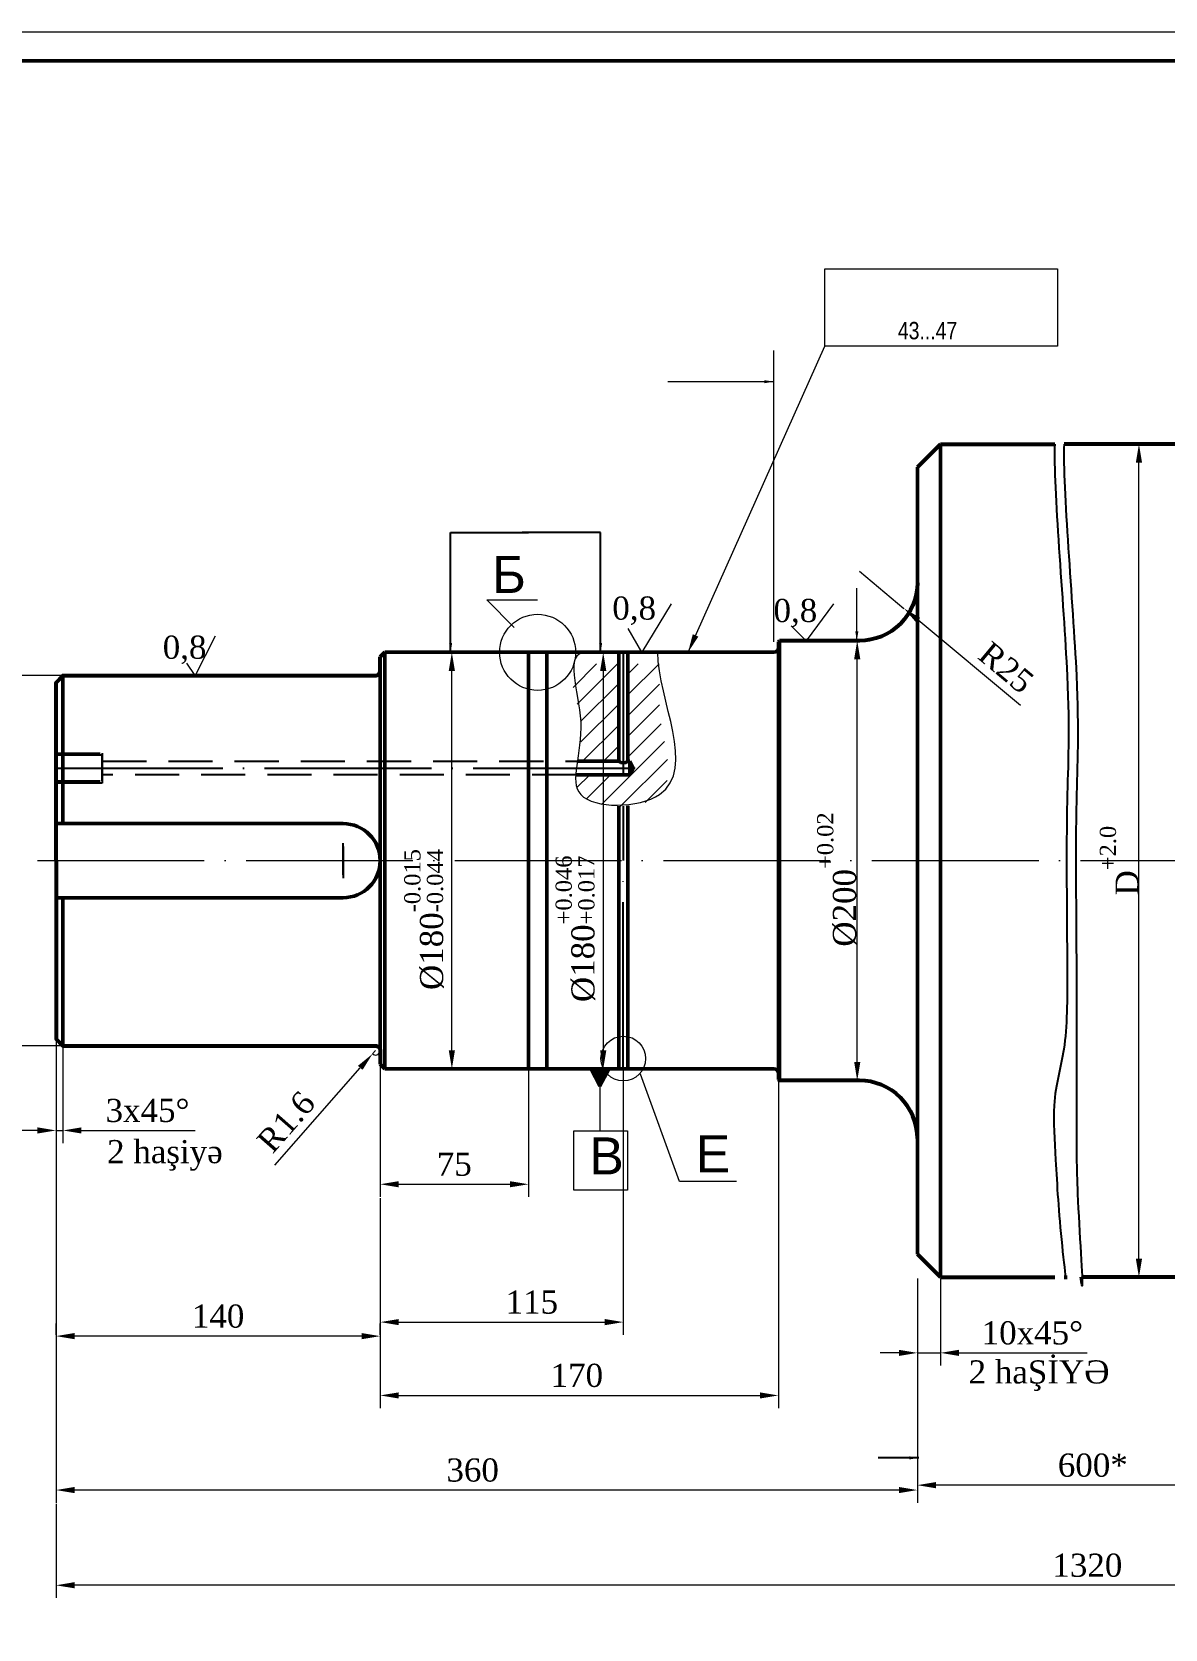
# Model space of a CAD drawing. Header units: millimetres. Extents: x -954 to 34898, y -2134 to 12006.
# Drawn here: x 23842 to 24331, y 4800 to 5490 of the extents above; entities that cross this region are included whole.
import ezdxf

# ---------------------------------------------------------------- set-up
doc = ezdxf.new("R2010")
doc.units = ezdxf.units.MM
doc.header["$LTSCALE"] = 3
for name, pattern in [('ACAD_ISO04W100', [30, 24, -3, 0, -3]), ('ACAD_ISO05W100', [33, 24, -3, 0, -3, 0, -3]), ('DASHED2', [9.525, 6.35, -3.175])]:
    doc.linetypes.add(name, pattern=pattern)
for name, color, linetype, lineweight in [('êîíòóðíàÿ', 7, 'Continuous', 53), ('îñåâûå', 101, 'ACAD_ISO04W100', 20), ('контурная', 7, 'Continuous', 50), ('невидимые', 7, 'DASHED2', 25), ('осевые', 1, 'ACAD_ISO04W100', 25), ('размеры', 80, 'ACAD_ISO05W100', 25), ('тонкая', 7, 'Continuous', 20), ('тонкий', 7, 'Continuous', 20)]:
    doc.layers.add(name, color=color, linetype=linetype, lineweight=lineweight)
doc.styles.add('s2.5v4', font='times.ttf', dxfattribs={"height": 10})
doc.styles.add('s3v2.5', font='arial.ttf', dxfattribs={"width": 0.8, "height": 7.5})
doc.styles.add('s4v4', font='arial.ttf', dxfattribs={"height": 16})
doc.dimstyles.new('s2.5v4', dxfattribs={"dimtxt": 10, "dimasz": 8, "dimexe": 5.5, "dimexo": 0.5, "dimgap": 3.5, "dimtad": 1, "dimdec": 0, "dimtxsty": 's2.5v4', "dimcen": 2.5, "dimclrd": 256, "dimclre": 1, "dimclrt": 256, "dimadec": 0, "dimazin": 0, "dimtfac": 1, "dimtdec": 0, "dimtmove": 0, "dimatfit": 3, "dimfxl": 1, "dimlwd": -1, "dimlwe": -1, "dimarcsym": 0})
doc.dimstyles.new('s3v2.5', dxfattribs={"dimtxt": 7.5, "dimasz": 4, "dimexe": 1.25, "dimexo": 0.625, "dimtad": 1, "dimtxsty": 's3v2.5', "dimcen": 1.5, "dimclrd": 6, "dimclre": 256, "dimclrt": 1, "dimadec": 0, "dimazin": 0, "dimtfac": 1, "dimtmove": 0, "dimatfit": 3, "dimfxl": 1, "dimlwd": -1, "dimlwe": -1, "dimarcsym": 0})

# ---------------------------------------------------------------- blocks, each defined once
blk = doc.blocks.new('*D1332')
at = {"layer": 'Defpoints', "color": 0, "transparency": 16777216}
for p in [(24224.17, 4952.24), (24370.97, 4952.24), (24224.17, 4862.42)]:
    blk.add_point(p, dxfattribs=at)
at = {"layer": 'тонкая', "color": 1, "transparency": 16777216}
for p, q in [((24224.17, 4951.74), (24224.17, 4856.92)), ((24370.97, 4951.74), (24370.97, 4856.92))]:
    blk.add_line(p, q, dxfattribs=at)
at = {"layer": 'тонкая', "transparency": 16777216}
blk.add_line((24362.97, 4862.42), (24232.17, 4862.42), dxfattribs=at)
for points in [[(24232.17, 4863.75), (24232.17, 4861.09), (24224.17, 4862.42)], [(24362.97, 4863.75), (24362.97, 4861.09), (24370.97, 4862.42)]]:
    blk.add_solid(points, dxfattribs=at)
at = {"layer": 'тонкая', "transparency": 16777216, "insert": (24299.93, 4871.01), "char_height": 10, "attachment_point": 5, "style": 's2.5v4'}
blk.add_mtext('600*', dxfattribs=at)
blk = doc.blocks.new('*D1344')
at = {"layer": 'Defpoints', "color": 0, "transparency": 16777216}
for p in [(23852.17, 5055.24), (24224.17, 4924.84), (23852.17, 4860.31)]:
    blk.add_point(p, dxfattribs=at)
at = {"layer": 'тонкий', "color": 1, "transparency": 16777216}
for p, q in [((23852.17, 5054.74), (23852.17, 4854.81)), ((24224.17, 4924.34), (24224.17, 4854.81))]:
    blk.add_line(p, q, dxfattribs=at)
at = {"layer": 'тонкий', "transparency": 16777216}
blk.add_line((24216.17, 4860.31), (23860.17, 4860.31), dxfattribs=at)
for points in [[(23860.17, 4861.65), (23860.17, 4858.98), (23852.17, 4860.31)], [(24216.17, 4861.65), (24216.17, 4858.98), (24224.17, 4860.31)]]:
    blk.add_solid(points, dxfattribs=at)
at = {"layer": 'тонкий', "transparency": 16777216, "insert": (24032.11, 4868.9), "char_height": 10, "attachment_point": 5, "style": 's2.5v4'}
blk.add_mtext('360', dxfattribs=at)
blk = doc.blocks.new('*D1333')
at = {"layer": 'Defpoints', "color": 0, "transparency": 16777216}
for p in [(24199.17, 5257.24), (24218.37, 5241.24)]:
    blk.add_point(p, dxfattribs=at)
at = {"layer": 'тонкая', "transparency": 16777216}
for p, q in [((24199.17, 5257.24), (24218.37, 5241.24)), ((24268.67, 5199.33), (24224.52, 5236.11))]:
    blk.add_line(p, q, dxfattribs=at)
blk.add_solid([(24225.37, 5237.14), (24223.67, 5235.09), (24218.37, 5241.24)], dxfattribs=at)
at = {"layer": 'тонкая', "transparency": 16777216, "insert": (24262.49, 5215.65), "char_height": 10, "attachment_point": 5, "rotation": 320.19634, "style": 's2.5v4'}
blk.add_mtext('R25', dxfattribs=at)
blk = doc.blocks.new('*D1345')
at = {"layer": 'Defpoints', "color": 0, "transparency": 16777216}
for p in [(23832.5, 5212.24), (23855.17, 5212.24), (23861.17, 5052.24)]:
    blk.add_point(p, dxfattribs=at)
at = {"layer": 'тонкая', "color": 1, "transparency": 16777216}
for p, q in [((23854.67, 5212.24), (23827, 5212.24)), ((23860.67, 5052.24), (23827, 5052.24))]:
    blk.add_line(p, q, dxfattribs=at)
at = {"layer": 'тонкая', "transparency": 16777216}
blk.add_line((23832.5, 5060.24), (23832.5, 5204.24), dxfattribs=at)
for points in [[(23831.17, 5204.24), (23833.83, 5204.24), (23832.5, 5212.24)], [(23831.17, 5060.24), (23833.83, 5060.24), (23832.5, 5052.24)]]:
    blk.add_solid(points, dxfattribs=at)
at = {"layer": 'тонкая', "transparency": 16777216, "insert": (23820.54, 5127.4), "char_height": 10, "attachment_point": 5, "rotation": 90, "style": 's2.5v4'}
blk.add_mtext('%%C160{\\H0.7x;\\S+0.04^ +0.015;}', dxfattribs=at)
blk = doc.blocks.new('*D1350')
at = {"layer": 'Defpoints', "color": 0, "transparency": 16777216}
for p in [(23855.17, 5052.24), (23852.17, 5036.19), (23855.17, 5015.67)]:
    blk.add_point(p, dxfattribs=at)
at = {"layer": 'тонкая', "color": 1, "transparency": 16777216}
for p, q in [((23855.17, 5051.74), (23855.17, 5010.17)), ((23852.17, 5035.69), (23852.17, 5010.17))]:
    blk.add_line(p, q, dxfattribs=at)
at = {"layer": 'тонкая', "transparency": 16777216}
for p, q in [((23844.17, 5015.67), (23836.17, 5015.67)), ((23852.17, 5015.67), (23855.17, 5015.67)), ((23863.17, 5015.67), (23912.24, 5015.67))]:
    blk.add_line(p, q, dxfattribs=at)
for points in [[(23844.17, 5017), (23844.17, 5014.34), (23852.17, 5015.67)], [(23863.17, 5017), (23863.17, 5014.34), (23855.17, 5015.67)]]:
    blk.add_solid(points, dxfattribs=at)
at = {"layer": 'тонкая', "transparency": 16777216, "insert": (23891.7, 5024.26), "char_height": 10, "attachment_point": 5, "style": 's2.5v4'}
blk.add_mtext('3x45%%D', dxfattribs=at)
blk = doc.blocks.new('*D1351')
at = {"layer": 'Defpoints', "color": 0, "transparency": 16777216}
for p in [(23988.85, 5048.74), (23990.17, 5050.24)]:
    blk.add_point(p, dxfattribs=at)
at = {"layer": 'тонкая', "transparency": 16777216}
for p, q in [((23990.17, 5050.24), (23988.85, 5048.74)), ((23946.67, 5000.71), (23983.57, 5042.73))]:
    blk.add_line(p, q, dxfattribs=at)
at = {"layer": 'тонкая', "color": 1, "transparency": 16777216}
blk.add_arc((23990.17, 5050.24), 2, 228.70862, 345.67606, dxfattribs=at)
at = {"layer": 'тонкая', "transparency": 16777216}
blk.add_solid([(23982.57, 5043.61), (23984.57, 5041.85), (23988.85, 5048.74)], dxfattribs=at)
at = {"layer": 'тонкая', "transparency": 16777216, "insert": (23951.58, 5019.34), "char_height": 10, "attachment_point": 5, "rotation": 48.70862, "style": 's2.5v4'}
blk.add_mtext('R1.6', dxfattribs=at)
blk = doc.blocks.new('*D1352')
at = {"layer": 'Defpoints', "color": 0, "transparency": 16777216}
for p in [(23992.17, 5044.25), (24056.17, 5042.25), (24056.17, 4992.43)]:
    blk.add_point(p, dxfattribs=at)
at = {"layer": 'тонкая', "color": 1, "transparency": 16777216}
for p, q in [((23992.17, 5043.75), (23992.17, 4986.93)), ((24056.17, 5041.75), (24056.17, 4986.93))]:
    blk.add_line(p, q, dxfattribs=at)
at = {"layer": 'тонкая', "transparency": 16777216}
blk.add_line((24000.17, 4992.43), (24048.17, 4992.43), dxfattribs=at)
for points in [[(24000.17, 4993.76), (24000.17, 4991.1), (23992.17, 4992.43)], [(24048.17, 4993.76), (24048.17, 4991.1), (24056.17, 4992.43)]]:
    blk.add_solid(points, dxfattribs=at)
at = {"layer": 'тонкая', "transparency": 16777216, "insert": (24024.17, 5001.03), "char_height": 10, "attachment_point": 5, "style": 's2.5v4'}
blk.add_mtext('75', dxfattribs=at)
blk = doc.blocks.new('*D1353')
at = {"layer": 'Defpoints', "color": 0, "transparency": 16777216}
for p in [(24097.17, 5042.25), (23992.17, 4986.93), (24097.17, 4932.87)]:
    blk.add_point(p, dxfattribs=at)
at = {"layer": 'тонкая', "color": 1, "transparency": 16777216}
for p, q in [((24097.17, 5041.75), (24097.17, 4927.37)), ((23992.17, 4986.43), (23992.17, 4927.37))]:
    blk.add_line(p, q, dxfattribs=at)
at = {"layer": 'тонкая', "transparency": 16777216}
blk.add_line((24000.17, 4932.87), (24089.17, 4932.87), dxfattribs=at)
for points in [[(24000.17, 4934.2), (24000.17, 4931.54), (23992.17, 4932.87)], [(24089.17, 4934.2), (24089.17, 4931.54), (24097.17, 4932.87)]]:
    blk.add_solid(points, dxfattribs=at)
at = {"layer": 'тонкая', "transparency": 16777216, "insert": (24057.67, 4941.46), "char_height": 10, "attachment_point": 5, "style": 's2.5v4'}
blk.add_mtext('115', dxfattribs=at)
blk = doc.blocks.new('*D1334')
at = {"layer": 'Defpoints', "color": 0, "transparency": 16777216}
for p in [(24164.17, 5037.74), (23992.17, 4953.93), (24164.17, 4901.19)]:
    blk.add_point(p, dxfattribs=at)
at = {"layer": 'тонкая', "color": 1, "transparency": 16777216}
for p, q in [((24164.17, 5037.24), (24164.17, 4895.69)), ((23992.17, 4953.43), (23992.17, 4895.69))]:
    blk.add_line(p, q, dxfattribs=at)
at = {"layer": 'тонкая', "transparency": 16777216}
blk.add_line((24000.17, 4901.19), (24156.17, 4901.19), dxfattribs=at)
for points in [[(24000.17, 4902.52), (24000.17, 4899.86), (23992.17, 4901.19)], [(24156.17, 4902.52), (24156.17, 4899.86), (24164.17, 4901.19)]]:
    blk.add_solid(points, dxfattribs=at)
at = {"layer": 'тонкая', "transparency": 16777216, "insert": (24077.1, 4909.79), "char_height": 10, "attachment_point": 5, "style": 's2.5v4'}
blk.add_mtext('170', dxfattribs=at)
blk = doc.blocks.new('*D1335')
at = {"layer": 'Defpoints', "color": 0, "transparency": 16777216}
for p in [(23852.17, 4926.81), (23852.17, 4926.81), (23992.17, 4926.81)]:
    blk.add_point(p, dxfattribs=at)
at = {"layer": 'тонкая', "color": 1, "transparency": 16777216}
for p, q in [((23852.17, 4927.31), (23852.17, 4932.31)), ((23992.17, 4927.31), (23992.17, 4932.31))]:
    blk.add_line(p, q, dxfattribs=at)
at = {"layer": 'тонкая', "transparency": 16777216}
blk.add_line((23984.17, 4926.81), (23860.17, 4926.81), dxfattribs=at)
for points in [[(23860.17, 4928.15), (23860.17, 4925.48), (23852.17, 4926.81)], [(23984.17, 4928.15), (23984.17, 4925.48), (23992.17, 4926.81)]]:
    blk.add_solid(points, dxfattribs=at)
at = {"layer": 'тонкая', "transparency": 16777216, "insert": (23922.17, 4935.4), "char_height": 10, "attachment_point": 5, "style": 's2.5v4'}
blk.add_mtext('140', dxfattribs=at)
blk = doc.blocks.new('*D1354')
at = {"layer": 'Defpoints', "color": 0, "transparency": 16777216}
for p in [(24089.79, 5222.24), (24088.2, 5042.25), (24088.5, 5042.25)]:
    blk.add_point(p, dxfattribs=at)
at = {"layer": 'тонкая', "color": 1, "transparency": 16777216}
for p, q in [((24089.29, 5222.24), (24083, 5222.24)), ((24088.7, 5042.25), (24094, 5042.25))]:
    blk.add_line(p, q, dxfattribs=at)
at = {"layer": 'тонкая', "transparency": 16777216}
blk.add_line((24088.5, 5214.24), (24088.5, 5050.25), dxfattribs=at)
for points in [[(24087.16, 5214.24), (24089.83, 5214.24), (24088.5, 5222.24)], [(24087.16, 5050.25), (24089.83, 5050.25), (24088.5, 5042.25)]]:
    blk.add_solid(points, dxfattribs=at)
at = {"layer": 'тонкая', "transparency": 16777216, "insert": (24076.53, 5102.79), "char_height": 10, "attachment_point": 5, "rotation": 90, "style": 's2.5v4'}
blk.add_mtext('%%C180{\\H0.7x;\\S+0.046^ +0.017;}', dxfattribs=at)
blk = doc.blocks.new('*D1355')
at = {"layer": 'Defpoints', "color": 0, "transparency": 16777216}
for p in [(24181.92, 5227.24), (24198.19, 5227.24), (24181.92, 5037.24)]:
    blk.add_point(p, dxfattribs=at)
at = {"layer": 'тонкая', "color": 1, "transparency": 16777216}
for p, q in [((24182.42, 5227.24), (24203.69, 5227.24)), ((24182.42, 5037.24), (24203.69, 5037.24))]:
    blk.add_line(p, q, dxfattribs=at)
at = {"layer": 'тонкая', "transparency": 16777216}
blk.add_line((24198.19, 5045.24), (24198.19, 5219.24), dxfattribs=at)
for points in [[(24196.86, 5219.24), (24199.53, 5219.24), (24198.19, 5227.24)], [(24196.86, 5045.24), (24199.53, 5045.24), (24198.19, 5037.24)]]:
    blk.add_solid(points, dxfattribs=at)
at = {"layer": 'тонкая', "transparency": 16777216, "insert": (24189.48, 5124.08), "char_height": 10, "attachment_point": 5, "rotation": 90, "style": 's2.5v4'}
blk.add_mtext('%%C200{\\H0.7x;\\S+0.02^ ;}', dxfattribs=at)
blk = doc.blocks.new('*D1356')
at = {"layer": 'Defpoints', "color": 0, "transparency": 16777216}
for p in [(24023, 5222.24), (24023.12, 5222.24), (24023, 5042.25)]:
    blk.add_point(p, dxfattribs=at)
at = {"layer": 'тонкая', "color": 1, "transparency": 16777216}
for p, q in [((24023.5, 5222.24), (24028.62, 5222.24)), ((24023.5, 5042.25), (24028.62, 5042.25))]:
    blk.add_line(p, q, dxfattribs=at)
at = {"layer": 'тонкая', "transparency": 16777216}
blk.add_line((24023.12, 5050.25), (24023.12, 5214.24), dxfattribs=at)
for points in [[(24021.79, 5214.24), (24024.45, 5214.24), (24023.12, 5222.24)], [(24021.79, 5050.25), (24024.45, 5050.25), (24023.12, 5042.25)]]:
    blk.add_solid(points, dxfattribs=at)
at = {"layer": 'тонкая', "transparency": 16777216, "insert": (24011.16, 5106.79), "char_height": 10, "attachment_point": 5, "rotation": 90, "style": 's2.5v4'}
blk.add_mtext('%%C180{\\H0.7x;\\S-0.015^ -0.044;}', dxfattribs=at)
blk = doc.blocks.new('*D1358')
at = {"layer": 'Defpoints', "color": 0, "transparency": 16777216}
for p in [(24306.29, 5312.24), (24319.86, 5312.24), (24306.29, 4952.24)]:
    blk.add_point(p, dxfattribs=at)
at = {"layer": 'тонкая', "color": 1, "transparency": 16777216}
for p, q in [((24306.79, 5312.24), (24325.36, 5312.24)), ((24306.79, 4952.24), (24325.36, 4952.24))]:
    blk.add_line(p, q, dxfattribs=at)
at = {"layer": 'тонкая', "transparency": 16777216}
blk.add_line((24319.86, 4960.24), (24319.86, 5304.24), dxfattribs=at)
for points in [[(24318.52, 5304.24), (24321.19, 5304.24), (24319.86, 5312.24)], [(24318.52, 4960.24), (24321.19, 4960.24), (24319.86, 4952.24)]]:
    blk.add_solid(points, dxfattribs=at)
at = {"layer": 'тонкая', "transparency": 16777216, "insert": (24311.36, 5132.24), "char_height": 10, "attachment_point": 5, "rotation": 90, "style": 's2.5v4'}
blk.add_mtext('D{\\H0.7x;\\S+2.0^ ;}', dxfattribs=at)
blk = doc.blocks.new('*D1341')
at = {"layer": 'Defpoints', "color": 0, "transparency": 16777216}
for p in [(24742.97, 4861.27), (23852.17, 4854.81), (23852.17, 4819.18)]:
    blk.add_point(p, dxfattribs=at)
at = {"layer": 'тонкая', "color": 1, "transparency": 16777216}
for p, q in [((24742.97, 4860.77), (24742.97, 4813.68)), ((23852.17, 4854.31), (23852.17, 4813.68))]:
    blk.add_line(p, q, dxfattribs=at)
at = {"layer": 'тонкая', "transparency": 16777216}
blk.add_line((24734.97, 4819.18), (23860.17, 4819.18), dxfattribs=at)
for points in [[(23860.17, 4820.52), (23860.17, 4817.85), (23852.17, 4819.18)], [(24734.97, 4820.52), (24734.97, 4817.85), (24742.97, 4819.18)]]:
    blk.add_solid(points, dxfattribs=at)
at = {"layer": 'тонкая', "transparency": 16777216, "insert": (24297.57, 4827.77), "char_height": 10, "attachment_point": 5, "style": 's2.5v4'}
blk.add_mtext('1320', dxfattribs=at)
blk = doc.blocks.new('*D1380')
at = {"layer": 'Defpoints', "color": 0, "transparency": 16777216}
for p in [(24234.17, 4952.24), (24224.17, 4936.15), (24234.17, 4919.58)]:
    blk.add_point(p, dxfattribs=at)
at = {"layer": 'тонкая', "color": 1, "transparency": 16777216}
for p, q in [((24234.17, 4951.74), (24234.17, 4914.08)), ((24224.17, 4935.65), (24224.17, 4914.08))]:
    blk.add_line(p, q, dxfattribs=at)
at = {"layer": 'тонкая', "transparency": 16777216}
for p, q in [((24216.17, 4919.58), (24208.17, 4919.58)), ((24224.17, 4919.58), (24234.17, 4919.58)), ((24242.17, 4919.58), (24297.49, 4919.58))]:
    blk.add_line(p, q, dxfattribs=at)
for points in [[(24216.17, 4920.91), (24216.17, 4918.24), (24224.17, 4919.58)], [(24242.17, 4920.91), (24242.17, 4918.24), (24234.17, 4919.58)]]:
    blk.add_solid(points, dxfattribs=at)
at = {"layer": 'тонкая', "transparency": 16777216, "insert": (24273.83, 4928.16), "char_height": 10, "attachment_point": 5, "style": 's2.5v4'}
blk.add_mtext('10x45%%D', dxfattribs=at)

msp = doc.modelspace()

# ---------------------------------------------------------------- hatches: boundary and pattern name
at = {"layer": 'контурная'}
h = msp.add_hatch(color=256, dxfattribs=at)
h.paths.add_polyline_path([(24091.079, 5042.248), (24087.079, 5042.248), (24087.079, 5034.748)])
h.paths.add_polyline_path([(24087.079, 5042.248), (24083.079, 5042.248), (24087.079, 5034.748)])
at = {"layer": 'тонкая'}
h = msp.add_hatch(dxfattribs=at)
h.set_pattern_fill('ANSI31', color=256, scale=2, style=0)
h.set_pattern_definition([(45, (18449.1446, 5175.4394), (-4.490128, 4.490128), [])])
edge = h.paths.add_edge_path()
edge.add_line((24095.167, 5217.24), (24078.762, 5217.24))
edge.add_spline(control_points=[(24078.762, 5217.24), (24070.415, 5217.24), (24081.281, 5196.123), (24078.535, 5180.141), (24077.682, 5175.24)], knot_values=[0, 0, 0, 0, 25.0419203, 38.9307486, 38.9307486, 38.9307486, 38.9307486], degree=3, periodic=0)
edge.add_line((24077.682, 5175.24), (24095.167, 5175.24))
edge.add_line((24095.167, 5175.24), (24095.167, 5217.24))
edge = h.paths.add_edge_path()
edge.add_line((24102.039, 5172.24), (24100.411, 5169.24))
edge.add_line((24100.411, 5169.24), (24076.787, 5169.24))
edge.add_spline(control_points=[(24076.787, 5169.24), (24076.476, 5165.836), (24077.758, 5154.521), (24128.562, 5153.114), (24112.842, 5186.194), (24112.842, 5198.87)], knot_values=[45.0510726, 45.0510726, 45.0510726, 45.0510726, 56.3990761, 90.4793422, 128.5082205, 128.5082205, 128.5082205, 128.5082205], degree=3, periodic=0)
edge.add_spline(control_points=[(24112.842, 5198.87), (24112.842, 5198.87), (24112.842, 5198.87), (24112.842, 5198.87)], knot_values=[128.5082205, 128.5082205, 128.5082205, 128.5082205, 128.5082351, 128.5082351, 128.5082351, 128.5082351], degree=3, periodic=0)
edge.add_spline(control_points=[(24112.842, 5198.87), (24112.842, 5192.747), (24112.842, 5223.363), (24112.842, 5217.24)], knot_values=[0.0000146, 0.0000146, 0.0000146, 0.0000146, 18.3701832, 18.3701832, 18.3701832, 18.3701832], degree=3, periodic=0)
edge.add_line((24112.842, 5217.24), (24099.167, 5217.24))
edge.add_line((24099.167, 5217.24), (24099.167, 5175.24))
edge.add_line((24099.167, 5175.24), (24100.411, 5175.24))
edge.add_line((24100.411, 5175.24), (24102.039, 5172.24))

# ---------------------------------------------------------------- linework, layer by layer
at = {"color": 0, "linetype": 'ByBlock', "lineweight": -2}
for points in [[(24283.514, 5312.24), (24282.696, 5294.113), (24291.04, 5204.216), (24288.089, 5156.122), (24288.949, 5096.687), (24288.825, 5049.636), (24282.206, 5031.937), (24284.018, 5000.308), (24285.377, 4975.734), (24288.178, 4952.24), (24288.178, 4952.24)], [(24287.514, 5312.24), (24286.696, 5294.113), (24295.04, 5204.216), (24292.089, 5156.122), (24292.949, 5096.687), (24292.825, 5049.636), (24292.845, 5020.438), (24292.841, 4989.431), (24296.394, 4939.281), (24294.673, 4952.24), (24294.673, 4952.24)]]:
    msp.add_open_spline(points, degree=3, knots=[31.2543241, 31.2543241, 31.2543241, 31.2543241, 100.0304332, 154.1563538, 227.2994893, 263.8710571, 296.0540366, 317.9969777, 347.2542311, 360, 360, 360, 360], dxfattribs=at)
at = {"layer": 'êîíòóðíàÿ'}
for points in [[(24234.168, 5312.24), (24283.514, 5312.24)], [(24360.967, 5312.24), (24287.514, 5312.24)], [(24164.167, 5225.24), (24164.167, 5040.248)], [(24234.168, 4952.24), (24283.514, 4952.24)], [(24287.514, 4952.24), (24288.842, 4952.24)], [(24360.967, 4952.24), (24295.304, 4952.24)], [(24307.621, 4952.24), (24306.292, 4952.24)]]:
    msp.add_lwpolyline(points, dxfattribs=at)
for points in [[(24224.168, 5252.24, -0.4142136), (24199.168, 5227.24), (24164.667, 5227.24)], [(23852.168, 5132.24), (23852.168, 5209.24), (23855.168, 5212.24), (23990.167, 5212.24, 0.4142136), (23992.167, 5214.24), (23992.167, 5220.24)], [(23852.168, 5132.24), (23852.168, 5055.24), (23855.168, 5052.24), (23990.167, 5052.24, -0.4142136), (23992.167, 5050.24), (23992.167, 5044.248)], [(24224.168, 5012.24, 0.4142136), (24199.168, 5037.24), (24164.667, 5037.24)]]:
    msp.add_lwpolyline(points, format="xyb", dxfattribs=at)
at = {"layer": 'îñåâûå'}
msp.add_line((23844.168, 5132.24), (24750.967, 5132.24), dxfattribs=at)
at = {"layer": 'контурная'}
for p, q in [((24234.168, 5312.24), (24224.168, 5302.24)), ((24234.168, 4952.24), (24234.168, 5312.24)), ((24224.168, 5302.24), (24224.168, 5132.24)), ((24164.167, 5226.74), (24164.667, 5227.24)), ((24164.167, 5225.24), (24164.167, 5226.74)), ((24164.667, 5227.24), (24164.667, 5037.24)), ((23992.167, 5220.24), (23994.167, 5222.24)), ((24162.167, 5222.24), (23994.167, 5222.24)), ((23994.167, 5222.24), (23994.167, 5042.248)), ((24019.167, 5222.24), (24052.167, 5222.24)), ((24025.492, 5222.24), (24058.492, 5222.24)), ((24047.112, 5222.24), (24055.112, 5222.24)), ((24056.167, 5222.24), (24056.167, 5137.24)), ((24056.167, 5222.24), (24064.167, 5222.24)), ((24058.492, 5222.24), (24066.492, 5222.24)), ((24064.167, 5222.24), (24064.167, 5137.24)), ((24092.112, 5222.24), (24090.112, 5222.24)), ((24092.112, 5222.24), (24094.112, 5222.24)), ((24095.167, 5222.24), (24095.167, 5175.24)), ((24099.167, 5222.24), (24099.167, 5175.24)), ((23855.168, 5212.24), (23855.168, 5148.24)), ((23992.167, 5214.24), (23992.167, 5132.24)), ((24099.976, 5175.259), (24099.167, 5175.213)), ((24099.976, 5169.259), (24099.976, 5175.259)), ((24076.788, 5169.259), (24099.976, 5169.259)), ((24224.168, 5168.377), (24224.168, 5168.377)), ((24095.167, 5155.743), (24095.167, 5132.24)), ((24099.167, 5155.889), (24099.167, 5132.24)), ((23976.167, 5148.24), (23852.168, 5148.24)), ((24056.167, 5042.248), (24056.167, 5137.24)), ((24064.167, 5042.248), (24064.167, 5137.24)), ((23992.167, 5050.24), (23992.167, 5132.24)), ((24095.167, 5042.248), (24095.167, 5132.24)), ((24099.167, 5042.248), (24099.167, 5132.24)), ((24224.168, 4962.24), (24224.168, 5132.24)), ((23976.167, 5116.24), (23852.168, 5116.24)), ((23855.168, 5052.24), (23855.168, 5116.24)), ((23992.167, 5044.248), (23994.167, 5042.248)), ((23994.167, 5042.248), (24162.167, 5042.248)), ((24087.079, 5034.748), (24083.079, 5042.248)), ((24087.079, 5034.748), (24091.079, 5042.248)), ((24103.195, 5042.248), (24101.195, 5042.248)), ((24164.167, 5040.248), (24164.167, 5037.74)), ((24164.167, 5037.74), (24164.667, 5037.24)), ((24234.168, 4952.24), (24224.168, 4962.24))]:
    msp.add_line(p, q, dxfattribs=at)
msp.add_lwpolyline([(23394.386, 5477.768), (24816.886, 5477.768), (24816.886, 4452.768), (23394.386, 4452.768), (23394.386, 5477.768)], close=True, dxfattribs=at)
for points in [[(24077.682, 5175.213), (24095.167, 5175.213)], [(24099.976, 5169.259), (24101.603, 5172.259), (24099.976, 5175.259)]]:
    msp.add_lwpolyline(points, dxfattribs=at)
for centre, radius, start, end in [((24162.167, 5224.24), 2, 270, 0), ((24097.167, 5177.842), 3.303, 232.73881, 307.26119), ((23976.167, 5132.24), 16, 0, 90), ((23976.167, 5132.24), 16, 270, 0), ((24162.167, 5040.248), 2, 0, 90)]:
    msp.add_arc(centre, radius, start, end, dxfattribs=at)
at = {"layer": 'невидимые'}
for points in [[(23852.168, 5172.24), (23852.168, 5178.74), (23872.168, 5178.74), (23872.168, 5165.74), (23852.168, 5165.74), (23852.168, 5166.74), (23872.168, 5166.74), (23872.168, 5177.74), (23852.168, 5177.74)], [(23872.168, 5175.259), (24094.731, 5175.259)], [(24076.788, 5169.259), (23872.168, 5169.259)]]:
    msp.add_lwpolyline(points, dxfattribs=at)
at = {"layer": 'осевые'}
for p, q in [((24097.167, 5222.24), (24097.167, 5169.24)), ((23852.168, 5172.259), (24101.603, 5172.259)), ((24097.167, 5155.767), (24097.167, 5132.24)), ((23976.167, 5126.156), (23976.167, 5139.828)), ((23976.167, 5138.324), (23976.167, 5124.652)), ((24097.167, 5042.248), (24097.167, 5132.24))]:
    msp.add_line(p, q, dxfattribs=at)
at = {"layer": 'тонкая'}
msp.add_line((24087.079, 5042.248), (24087.079, 5015.568), dxfattribs=at)
for points in [[(23344.386, 5490.268), (24829.386, 5490.268), (24829.386, 4440.268), (23344.386, 4440.268), (23344.386, 5490.268)], [(24087.079, 5042.248), (24087.079, 5034.748), (24091.079, 5042.248)], [(24146.006, 4993.609), (24121.428, 4993.609), (24104.546, 5039.991)]]:
    msp.add_lwpolyline(points, dxfattribs=at)
msp.add_lwpolyline([(24075.778, 5015.568), (24099.044, 5015.568), (24099.044, 4989.889), (24075.778, 4989.889)], close=True, dxfattribs=at)
msp.add_circle((24097.167, 5046.74), 9.646, dxfattribs=at)
at = {"layer": 'тонкая', "start_tangent": (-1, 0), "end_tangent": (0, 1)}
msp.add_spline([(24081.142, 5222.24), (24078.762, 5192.198), (24078.762, 5160.841), (24112.842, 5160.841), (24112.09, 5222.24)], degree=3, dxfattribs=at)
at = {"layer": 'тонкий'}
msp.add_line((24162.167, 5226.74), (24162.167, 5352.707), dxfattribs=at)
msp.add_lwpolyline([(24184.256, 5387.947), (24284.72, 5387.947), (24284.72, 5354.513), (24184.256, 5354.513)], close=True, dxfattribs=at)
for points in [[(24050.081, 5232.997), (24038.205, 5244.874), (24060.045, 5244.874)], [(24117.805, 5243.155), (24105.239, 5222.24), (24099.272, 5232.575)], [(24187.954, 5243.174), (24176.167, 5227.24), (24169.689, 5233.719)], [(23920.935, 5229.27), (23912.221, 5212.24), (23908.646, 5217.568)]]:
    msp.add_lwpolyline(points, dxfattribs=at)
msp.add_circle((24060.167, 5222.24), 16.424, dxfattribs=at)

# ---------------------------------------------------------------- texts
at = {"layer": 'контурная', "style": 's4v4'}
for s, p in [('В', (24082.489, 4996.671)), ('E', (24128.448, 4997.556))]:
    msp.add_text(s, height=16, dxfattribs=at).set_placement(p)
at = {"layer": 'тонкая', "style": 's2.5v4'}
for s, p in [('2 haşiyə', (23874.237, 5001.525)), ('2 haŞİYƏ', (24246.299, 4906.347))]:
    msp.add_text(s, height=10, dxfattribs=at).set_placement(p)
at = {"layer": 'тонкий', "style": 's3v2.5', "width": 0.8}
msp.add_text('43...47', height=7.5, dxfattribs=at).set_placement((24215.754, 5357.488))
at = {"layer": 'тонкий'}
for s, height, style, p in [('Б', 16, 's4v4', (24040.455, 5247.892)), ('0,8', 10, 's2.5v4', (24092.414, 5236.356)), ('0,8', 10, 's2.5v4', (24162.037, 5235.323)), ('0,8', 10, 's2.5v4', (23898.259, 5219.446))]:
    msp.add_text(s, height=height, dxfattribs=dict(at, style=style)).set_placement(p)

# ---------------------------------------------------------------- dimensions: what is measured, and where the dimension line sits
at = {"layer": 'тонкая'}
for base, p1, p2, text, picture, middle in [((24319.858, 5312.24), (24306.292, 4952.24), (24306.292, 5312.24), 'D{\\H0.7x;\\S+2.0^ ;}', '*D1358', (24319.858, 5132.24)), ((24198.193, 5227.24), (24181.917, 5037.24), (24181.917, 5227.24), '%%C200{\\H0.7x;\\S+0.02^ ;}', '*D1355', (24198.193, 5124.079)), ((24023.122, 5222.24), (24022.998, 5042.248), (24022.998, 5222.24), '%%C180{\\H0.7x;\\S-0.015^ -0.044;}', '*D1356', (24023.122, 5106.79)), ((24088.496, 5042.248), (24089.792, 5222.24), (24088.198, 5042.248), '%%C180{\\H0.7x;\\S+0.046^ +0.017;}', '*D1354', (24088.496, 5102.792)), ((23832.5, 5212.24), (23861.169, 5052.24), (23855.168, 5212.24), '%%C160{\\H0.7x;\\S+0.04^ +0.015;}', '*D1345', (23832.5, 5127.395))]:
    dim = msp.add_linear_dim(base=base, p1=p1, p2=p2, angle=90, text=text, dimstyle='s2.5v4', dxfattribs=at)
    dim.commit()
    dim.dimension.update_dxf_attribs({"geometry": picture, "text_midpoint": middle, "dimtype": 160})
dim = msp.add_radius_dim(center=(24199.168, 5257.24), mpoint=(24218.374, 5241.236), dimstyle='s2.5v4', dxfattribs=at)
dim.commit()
dim.dimension.update_dxf_attribs({"geometry": '*D1333', "text_midpoint": (24256.993, 5209.055), "dimtype": 164})
for base, p1, p2, text, picture, middle in [((23855.168, 5015.671), (23852.168, 5036.192), (23855.168, 5052.24), '3x45%%D', '*D1350', (23891.704, 5024.258)), ((24056.167, 4992.43), (23992.167, 5044.248), (24056.167, 5042.248), '75', '*D1352', (24024.167, 5001.031)), ((24234.168, 4919.578), (24224.168, 4936.148), (24234.168, 4952.24), '<>x45%%D', '*D1380', (24273.83, 4928.165)), ((23852.168, 4926.812), (23992.167, 4926.812), (23852.168, 4926.812), '140', '*D1335', (23922.167, 4935.398)), ((23852.168, 4819.185), (24742.967, 4861.265), (23852.168, 4854.813), '1320', '*D1341', (24297.567, 4827.771))]:
    dim = msp.add_linear_dim(base=base, p1=p1, p2=p2, text=text, dimstyle='s2.5v4', dxfattribs=at)
    dim.commit()
    dim.dimension.update_dxf_attribs({"geometry": picture, "text_midpoint": middle})
dim = msp.add_radius_dim(center=(23990.167, 5050.24), mpoint=(23988.847, 5048.737), text='R1.6', dimstyle='s2.5v4', dxfattribs=at)
dim.commit()
dim.dimension.update_dxf_attribs({"geometry": '*D1351', "text_midpoint": (23958.045, 5013.665), "dimtype": 164})
for base, p1, p2, text, picture, middle in [((24097.167, 4932.87), (23992.167, 4986.93), (24097.167, 5042.248), '115', '*D1353', (24057.673, 4932.87)), ((24164.167, 4901.19), (23992.167, 4953.926), (24164.167, 5037.74), '170', '*D1334', (24077.103, 4901.19)), ((24224.168, 4862.42), (24370.967, 4952.24), (24224.168, 4952.24), '600*', '*D1332', (24299.929, 4862.42))]:
    dim = msp.add_linear_dim(base=base, p1=p1, p2=p2, text=text, dimstyle='s2.5v4', dxfattribs=at)
    dim.commit()
    dim.dimension.update_dxf_attribs({"geometry": picture, "text_midpoint": middle, "dimtype": 160})
at = {"layer": 'тонкий'}
dim = msp.add_linear_dim(base=(23852.168, 4860.313), p1=(24224.168, 4924.837), p2=(23852.168, 5055.24), text='360', dimstyle='s2.5v4', dxfattribs=at)
dim.commit()
dim.dimension.update_dxf_attribs({"geometry": '*D1344', "text_midpoint": (24032.108, 4860.313), "dimtype": 160})

# ---------------------------------------------------------------- leaders
at = {"layer": 'размеры'}
for points in [[(24022.599, 5222.24), (24022.599, 5274.026), (24056.172, 5274.026)], [(24087.376, 5222.24), (24087.376, 5274.026), (24053.5, 5274.026)], [(24224.763, 4874.216), (24207.225, 4874.216)]]:
    msp.add_leader(points, dimstyle='s3v2.5', override={"dimgap": 0.625, "dimtad": 0}, dxfattribs=at)
at = {"layer": 'тонкий'}
for points, dimstyle, override in [([(24125.107, 5222.24), (24184.256, 5354.513)], 's2.5v4', {"dimgap": 4, "dimtad": 0}), ([(24162.112, 5339.167), (24116.426, 5339.167)], 's3v2.5', {"dimgap": 0.625, "dimtad": 0}), ([(24198.017, 5227.24), (24198.017, 5249.898)], 's3v2.5', {"dimgap": 0.625, "dimtad": 0})]:
    msp.add_leader(points, dimstyle=dimstyle, override=override, dxfattribs=at)

doc.saveas('drawing.dxf')
